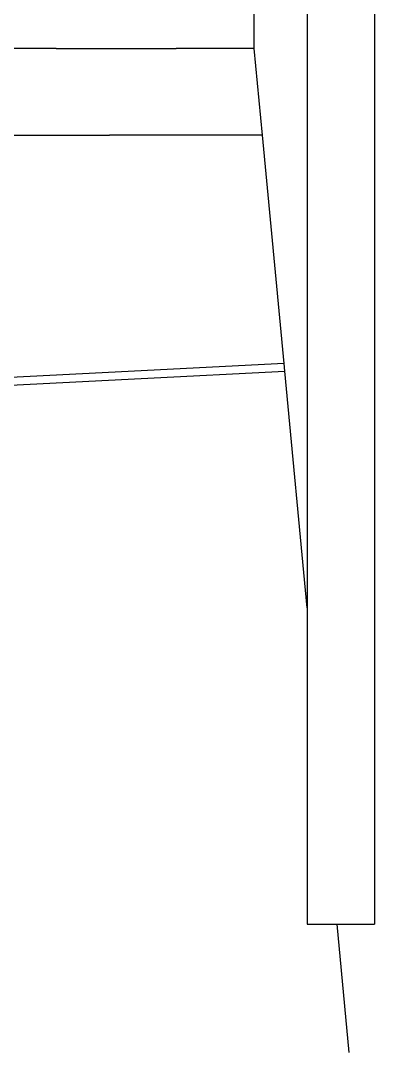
# Model space of a CAD drawing. Extents: x -30.9 to 30.9, y -11.7 to 11.7.
# Drawn here: x -11.33 to -7.64, y -11.67 to -0.95 of the extents above; entities that cross this region are included whole.
import ezdxf

# ---------------------------------------------------------------- set-up
doc = ezdxf.new("R2010")
doc.units = 0
doc.layers.get('0').update_dxf_attribs({"linetype": 'CONTINUOUS'})

msp = doc.modelspace()

# ---------------------------------------------------------------- linework, layer by layer
for p, q in [((-8.893, -1.237), (-8.893, -0.155)), ((-8.343, -0.341), (-8.343, -6.565)), ((-7.643, -0.341), (-7.643, -8.191)), ((-11.05, -1.237), (-11.675, -1.237)), ((-10.955, -1.237), (-11.05, -1.237)), ((-10.955, -1.237), (-9.706, -1.237)), ((-9.27, -1.237), (-9.706, -1.237)), ((-9.249, -1.237), (-9.27, -1.237)), ((-8.893, -1.237), (-9.249, -1.237)), ((-8.808, -2.137), (-8.893, -1.237)), ((-12.669, -2.137), (-10.623, -2.137)), ((-10.623, -2.137), (-10.399, -2.137)), ((-8.808, -2.137), (-10.399, -2.137)), ((-8.584, -4.511), (-8.808, -2.137)), ((-22.643, -5.303), (-8.576, -4.59)), ((-8.584, -4.511), (-10.68, -4.618)), ((-8.576, -4.59), (-8.584, -4.511)), ((-8.343, -7.051), (-8.576, -4.59)), ((-10.68, -4.618), (-14.861, -4.829)), ((-8.343, -6.565), (-8.343, -7.051)), ((-8.343, -7.051), (-8.343, -10.341)), ((-7.643, -8.191), (-7.643, -10.341)), ((-8.343, -10.341), (-8.032, -10.341)), ((-7.906, -11.673), (-8.032, -10.341)), ((-8.032, -10.341), (-8.019, -10.341)), ((-8.019, -10.341), (-7.915, -10.341)), ((-7.915, -10.341), (-7.792, -10.341)), ((-7.792, -10.341), (-7.643, -10.341))]:
    msp.add_line(p, q)

doc.saveas('drawing.dxf')
